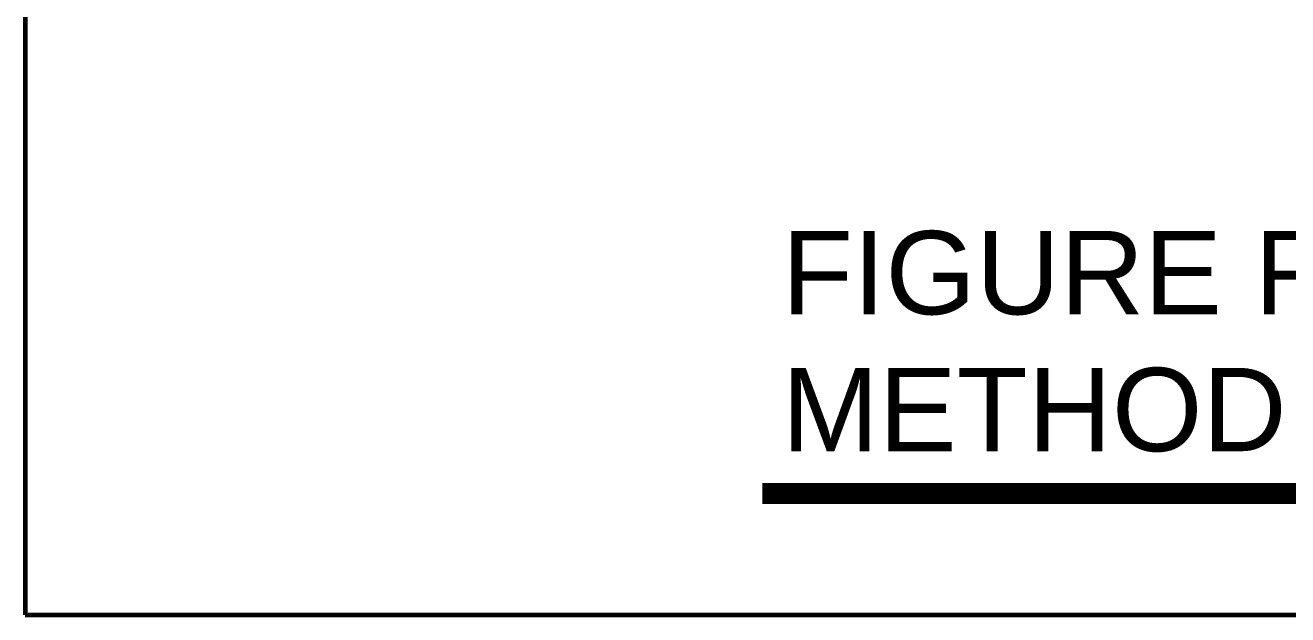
# Model space of a CAD drawing. Header units: feet. Extents: x 57903 to 63568, y -124112 to -112262.
# Drawn here: x 60154.2 to 60284.4, y -124112 to -124051.2 of the extents above; entities that cross this region are included whole.
import ezdxf

# ---------------------------------------------------------------- set-up
doc = ezdxf.new("R2010")
doc.units = ezdxf.units.FT
doc.header["$LTSCALE"] = 30
doc.header["$MEASUREMENT"] = 0
doc.layers.add('PLAN LABEL', color=7, linetype='Continuous', lineweight=50)
doc.layers.add('WALLS', color=7, linetype='Continuous', lineweight=60)
doc.styles.add('SWIS72', font='swissel.ttf', dxfattribs={"height": 4.5})

msp = doc.modelspace()

# ---------------------------------------------------------------- linework, layer by layer
at = {"layer": 'PLAN LABEL', "color": 4, "const_width": 2.15, "elevation": 0}
msp.add_lwpolyline([(60230.19, -124099.53), (60554.54, -124099.53)], dxfattribs=at)
at = {"layer": 'WALLS'}
msp.add_lwpolyline([(61787.84, -123032.05), (60154.18, -123032.05), (60154.18, -124112.05), (61787.84, -124112.05)], close=True, dxfattribs=at)
msp.add_lwpolyline([(61787.84, -123032.05), (60154.18, -123032.05), (60154.18, -124112.05), (61787.84, -124112.05)], close=True, dxfattribs=at)

# ---------------------------------------------------------------- texts
at = {"layer": 'PLAN LABEL', "style": 'SWIS72'}
for s, p in [('FIGURE R602.10.6.2', (60232.2, -124081.05)), ("METHOD 'PFH' PORTAL FRAME WALL AT GARAGE", (60232.2, -124095.17))]:
    msp.add_text(s, height=8.5988, dxfattribs=at).set_placement(p)

doc.saveas('drawing.dxf')
